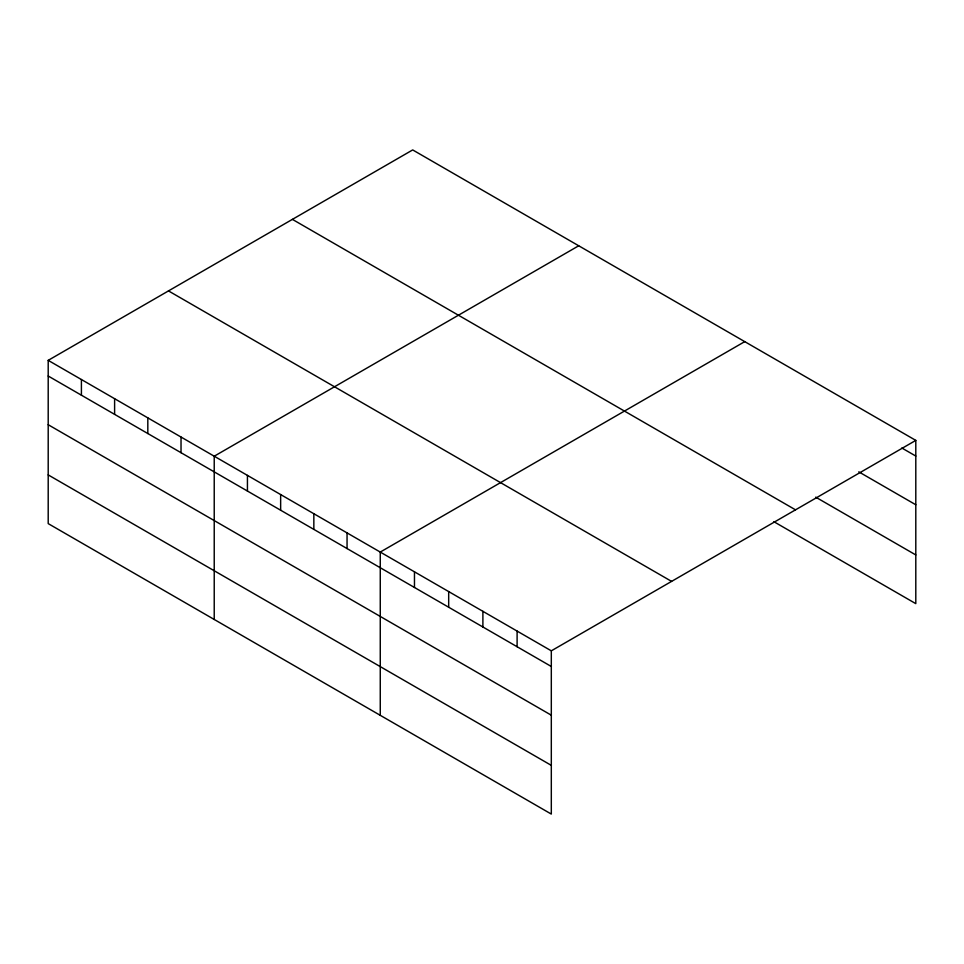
<?xml version="1.0" encoding="UTF-8"?>
<svg xmlns="http://www.w3.org/2000/svg" width="964" height="964" viewBox="0 0 964 964"><rect width="100%" height="100%" fill="white"/><g stroke="black" fill="none" stroke-linecap="round" stroke-linejoin="round"><path stroke-width="1.45" d="M48.2 360.355L551.312 650.833L551.312 814.074L48.2 523.609L48.2 360.355L412.688 149.926L915.8 440.391L915.8 603.645L773.887 521.705M578.713 245.784L214.225 456.213L214.225 619.466M744.738 341.63L380.262 552.071L380.262 715.312M551.312 650.833L915.8 440.391M901.858 448.007L915.8 456.056M858.779 471.842L915.8 504.762M815.701 497.147L915.8 554.939M292.405 219.37L795.517 509.836M168.483 290.911L671.595 581.388M48.2 376.02L551.312 666.486M48.2 424.714L551.312 715.192M48.2 474.903L551.312 765.368M517.102 631.071L517.102 646.736M482.892 611.321L482.892 626.986M448.682 591.571L448.682 607.236M414.472 571.821L414.472 587.474M347.052 532.899L347.052 548.552M313.842 513.728L313.842 529.381M280.645 494.556L280.645 510.209M247.435 475.385L247.435 491.038M181.027 437.041L181.027 452.694M147.817 417.87L147.817 433.523M114.608 398.698L114.608 414.351M81.41 379.527L81.41 395.192"/></g></svg>
